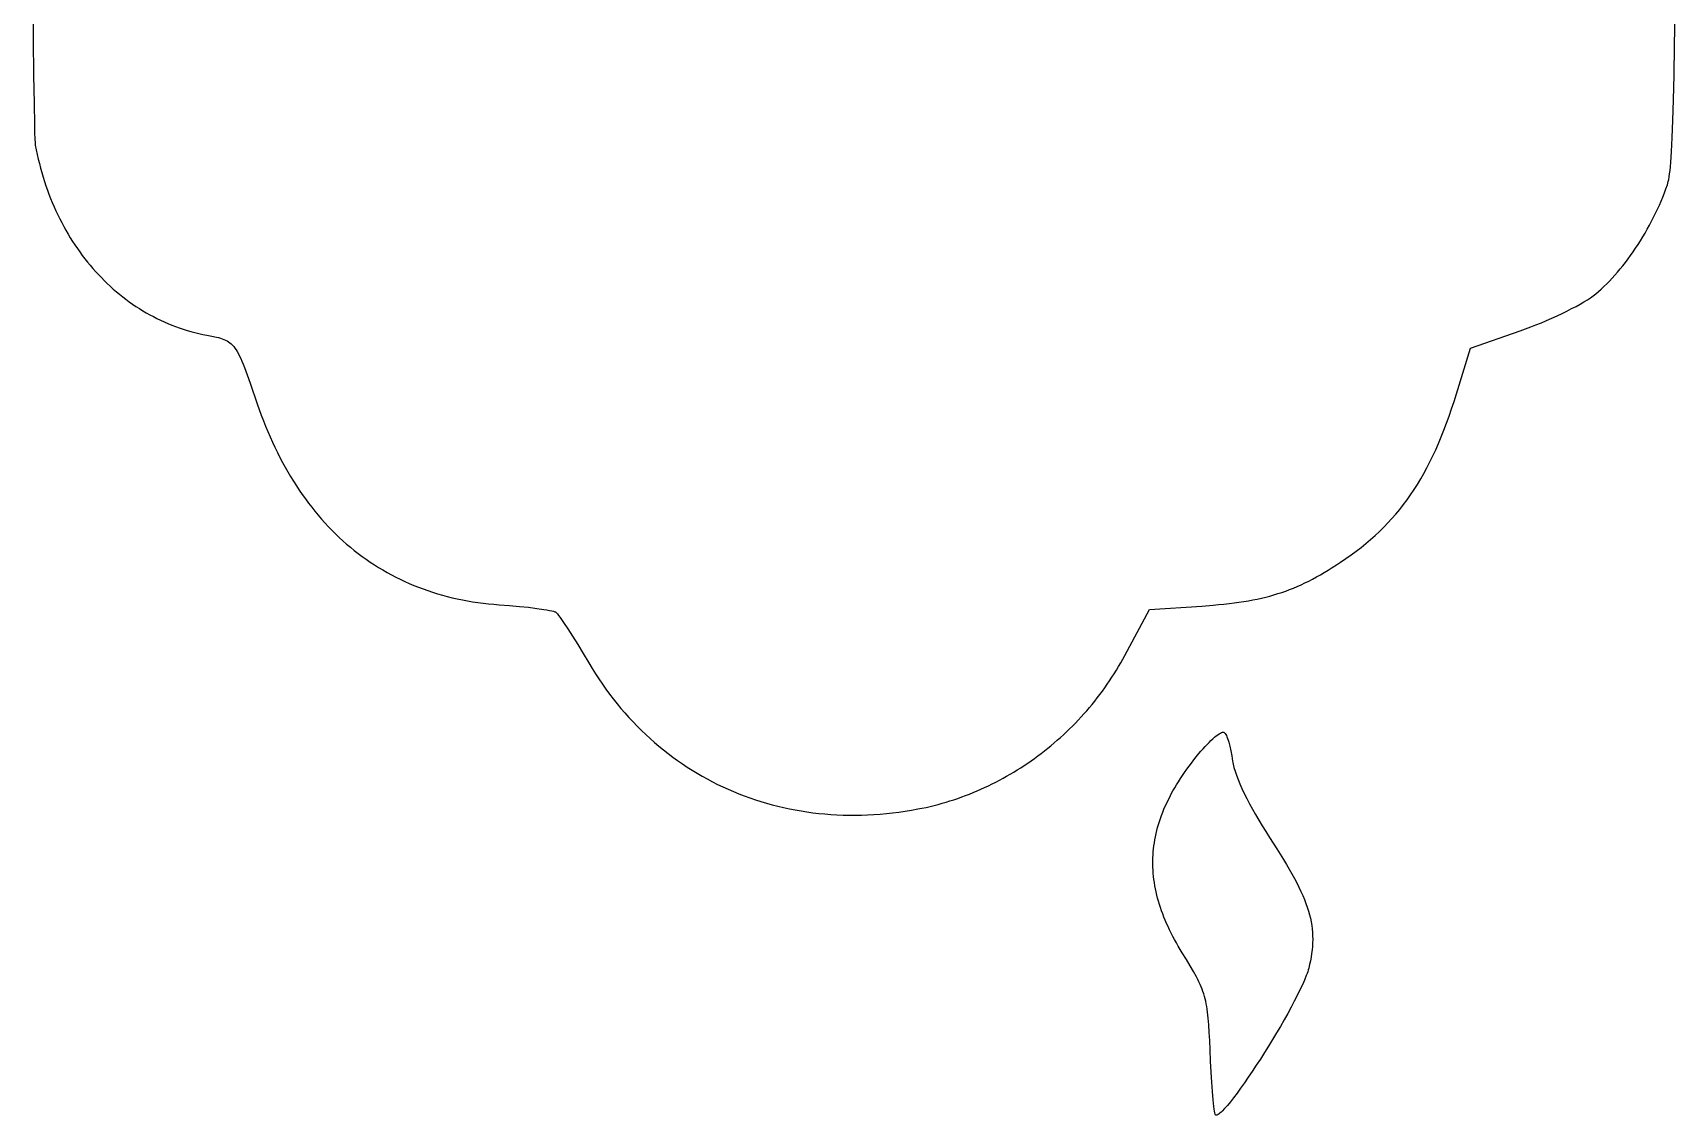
# Model space of a CAD drawing. Header units: millimetres. Extents: x 232 to 266, y 0 to 290.
# Drawn here: x 232.22 to 265.77, y 143.39 to 165.49 of the extents above; entities that cross this region are included whole.
import ezdxf

# ---------------------------------------------------------------- set-up
doc = ezdxf.new("R2010")
doc.units = ezdxf.units.MM
doc.layers.add('Line_Engraving', color=3, linetype='CONTINUOUS')

msp = doc.modelspace()

# ---------------------------------------------------------------- linework, layer by layer
at = {"layer": 'Line_Engraving'}
msp.add_lwpolyline([(232.22292, 166.20641), (232.230684, 165.349381), (232.238726, 164.627787), (232.247046, 164.046645), (232.255645, 163.610971), (232.260048, 163.449253), (232.264521, 163.325783), (232.269063, 163.241189), (232.273674, 163.196097), (232.292046, 163.101006), (232.311853, 163.0067), (232.333082, 162.913195), (232.355718, 162.820506), (232.379749, 162.728648), (232.405161, 162.637635), (232.431939, 162.547483), (232.460072, 162.458206), (232.489544, 162.36982), (232.520344, 162.282339), (232.552456, 162.195779), (232.585868, 162.110154), (232.620566, 162.025479), (232.656537, 161.941769), (232.693767, 161.85904), (232.732242, 161.777306), (232.77195, 161.696583), (232.812876, 161.616884), (232.855007, 161.538226), (232.898329, 161.460622), (232.942829, 161.384089), (232.988494, 161.308641), (233.035309, 161.234292), (233.083262, 161.161059), (233.132339, 161.088955), (233.182526, 161.017997), (233.23381, 160.948198), (233.286177, 160.879574), (233.339614, 160.812139), (233.394107, 160.74591), (233.449643, 160.6809), (233.506208, 160.617124), (233.563789, 160.554598), (233.622371, 160.493337), (233.681943, 160.433355), (233.742489, 160.374668), (233.803998, 160.31729), (233.866454, 160.261237), (233.929845, 160.206523), (233.994156, 160.153163), (234.059376, 160.101172), (234.125489, 160.050566), (234.192482, 160.001359), (234.260343, 159.953566), (234.329057, 159.907202), (234.398611, 159.862282), (234.468991, 159.818822), (234.540184, 159.776835), (234.612177, 159.736337), (234.684955, 159.697344), (234.758505, 159.659869), (234.832815, 159.623928), (234.907869, 159.589536), (234.983655, 159.556708), (235.060159, 159.525458), (235.137368, 159.495802), (235.215269, 159.467755), (235.293846, 159.441331), (235.373088, 159.416547), (235.452981, 159.393415), (235.53351, 159.371952), (235.614663, 159.352173), (235.696426, 159.334092), (235.778786, 159.317724), (235.882375, 159.297888), (235.973866, 159.278364), (236.015535, 159.268094), (236.05473, 159.257153), (236.091636, 159.245289), (236.126437, 159.232253), (236.159315, 159.217795), (236.190456, 159.201665), (236.220043, 159.183612), (236.24826, 159.163387), (236.27529, 159.14074), (236.301317, 159.11542), (236.326525, 159.087177), (236.351099, 159.055762), (236.375221, 159.020924), (236.399075, 158.982413), (236.422846, 158.93998), (236.446716, 158.893373), (236.470871, 158.842344), (236.495493, 158.786641), (236.520767, 158.726015), (236.546876, 158.660216), (236.602335, 158.512097), (236.663341, 158.340285), (236.807874, 157.917577), (236.848293, 157.801004), (236.889998, 157.685998), (236.932984, 157.572565), (236.977243, 157.46071), (237.022772, 157.350436), (237.069563, 157.241749), (237.117612, 157.134654), (237.166912, 157.029155), (237.217458, 156.925258), (237.269244, 156.822966), (237.322264, 156.722285), (237.376513, 156.623219), (237.431984, 156.525773), (237.488673, 156.429952), (237.546574, 156.33576), (237.60568, 156.243203), (237.665986, 156.152285), (237.727486, 156.063011), (237.790175, 155.975386), (237.854047, 155.889413), (237.919096, 155.805099), (237.985316, 155.722448), (238.052703, 155.641464), (238.121249, 155.562153), (238.190949, 155.484519), (238.261797, 155.408566), (238.333789, 155.334301), (238.406918, 155.261726), (238.481178, 155.190848), (238.556563, 155.12167), (238.633069, 155.054199), (238.710688, 154.988437), (238.789417, 154.924391), (238.869248, 154.862064), (238.950176, 154.801462), (239.032195, 154.74259), (239.1153, 154.685451), (239.199484, 154.630052), (239.284743, 154.576396), (239.371071, 154.524488), (239.458461, 154.474334), (239.546907, 154.425937), (239.636406, 154.379303), (239.726949, 154.334437), (239.818533, 154.291342), (239.911151, 154.250025), (240.004797, 154.210489), (240.099466, 154.172739), (240.195151, 154.136781), (240.291848, 154.102618), (240.38955, 154.070256), (240.488252, 154.039699), (240.587949, 154.010953), (240.688633, 153.984021), (240.7903, 153.958909), (240.892944, 153.935622), (240.996559, 153.914164), (241.10114, 153.894539), (241.20668, 153.876753), (241.313175, 153.860811), (241.420617, 153.846716), (241.529002, 153.834475), (241.638324, 153.824091), (241.748577, 153.81557), (241.959759, 153.799587), (242.161359, 153.781447), (242.348637, 153.761777), (242.516853, 153.741205), (242.661267, 153.72036), (242.723067, 153.710031), (242.777138, 153.69987), (242.822889, 153.689954), (242.859726, 153.680362), (242.887058, 153.671172), (242.896974, 153.666753), (242.904291, 153.662464), (242.919045, 153.649167), (242.9391, 153.626518), (242.964109, 153.59505), (242.993725, 153.555293), (243.065389, 153.453043), (243.151312, 153.324021), (243.248713, 153.17248), (243.354813, 153.002675), (243.466833, 152.818858), (243.581993, 152.625284), (243.64826, 152.514882), (243.7162, 152.406311), (243.785792, 152.299578), (243.857016, 152.194694), (243.929849, 152.091668), (244.004269, 151.990509), (244.080257, 151.891228), (244.15779, 151.793833), (244.236846, 151.698334), (244.317405, 151.60474), (244.399444, 151.513062), (244.482942, 151.423309), (244.567879, 151.335489), (244.654232, 151.249613), (244.74198, 151.165691), (244.831101, 151.083731), (244.921574, 151.003743), (245.013378, 150.925737), (245.106491, 150.849722), (245.200892, 150.775708), (245.296559, 150.703705), (245.39347, 150.63372), (245.491605, 150.565766), (245.590942, 150.49985), (245.691459, 150.435982), (245.793135, 150.374172), (245.895949, 150.31443), (245.999879, 150.256764), (246.104903, 150.201185), (246.211, 150.147702), (246.318149, 150.096324), (246.426329, 150.047061), (246.535517, 149.999922), (246.645692, 149.954918), (246.756833, 149.912056), (246.868919, 149.871348), (246.981927, 149.832802), (247.095837, 149.796429), (247.210627, 149.762237), (247.326276, 149.730235), (247.442762, 149.700435), (247.560063, 149.672844), (247.678159, 149.647473), (247.797027, 149.624331), (247.916647, 149.603428), (248.036997, 149.584773), (248.158055, 149.568375), (248.279799, 149.554245), (248.40221, 149.542391), (248.525264, 149.532824), (248.648941, 149.525552), (248.773219, 149.520585), (248.898077, 149.517933), (249.023493, 149.517606), (249.149446, 149.519612), (249.275914, 149.523961), (249.402876, 149.530663), (249.53031, 149.539727), (249.658196, 149.551164), (249.786511, 149.564981), (249.915233, 149.58119), (250.044343, 149.599798), (250.173817, 149.620817), (250.303635, 149.644255), (250.303635, 149.644255), (250.38654, 149.660615), (250.469153, 149.678191), (250.551463, 149.696975), (250.633458, 149.716957), (250.715126, 149.73813), (250.796456, 149.760484), (250.877436, 149.784011), (250.958053, 149.808701), (251.038296, 149.834547), (251.118154, 149.861539), (251.197615, 149.889669), (251.276666, 149.918928), (251.355296, 149.949307), (251.433493, 149.980798), (251.511246, 150.013391), (251.588543, 150.047078), (251.665372, 150.081851), (251.74172, 150.1177), (251.817577, 150.154617), (251.892931, 150.192593), (251.967769, 150.23162), (252.042081, 150.271687), (252.115853, 150.312788), (252.189075, 150.354913), (252.261735, 150.398054), (252.333821, 150.442201), (252.40532, 150.487346), (252.476222, 150.53348), (252.546515, 150.580594), (252.616186, 150.628681), (252.685225, 150.67773), (252.753619, 150.727734), (252.821356, 150.778683), (252.888425, 150.830568), (252.954813, 150.883382), (253.02051, 150.937116), (253.085503, 150.991759), (253.149781, 151.047305), (253.213331, 151.103744), (253.276143, 151.161067), (253.338203, 151.219265), (253.399501, 151.278331), (253.460025, 151.338255), (253.519763, 151.399028), (253.578702, 151.460641), (253.636833, 151.523087), (253.694141, 151.586356), (253.750616, 151.65044), (253.806247, 151.715329), (253.86102, 151.781015), (253.914925, 151.84749), (253.96795, 151.914744), (254.020083, 151.982768), (254.071311, 152.051555), (254.121624, 152.121095), (254.171009, 152.19138), (254.219456, 152.262401), (254.266951, 152.334149), (254.313483, 152.406615), (254.359041, 152.479791), (254.403612, 152.553667), (254.447186, 152.628236), (254.489749, 152.703489), (254.531291, 152.779416), (255.034136, 153.714119), (256.099963, 153.788153), (256.334666, 153.806304), (256.446571, 153.816453), (256.55508, 153.827394), (256.660375, 153.839181), (256.762631, 153.851872), (256.862028, 153.865523), (256.958743, 153.880189), (257.052955, 153.895927), (257.144843, 153.912793), (257.234583, 153.930843), (257.322355, 153.950133), (257.408336, 153.97072), (257.492705, 153.992659), (257.57564, 154.016007), (257.65732, 154.04082), (257.737921, 154.067155), (257.817623, 154.095066), (257.896604, 154.124611), (257.975041, 154.155845), (258.053113, 154.188825), (258.130999, 154.223608), (258.208876, 154.260248), (258.286923, 154.298802), (258.365317, 154.339327), (258.444238, 154.381878), (258.523862, 154.426512), (258.604369, 154.473285), (258.685936, 154.522253), (258.768742, 154.573472), (258.852965, 154.626999), (258.938783, 154.682889), (259.047671, 154.75618), (259.153658, 154.830733), (259.256808, 154.906643), (259.357186, 154.984003), (259.454858, 155.062908), (259.549887, 155.143451), (259.642338, 155.225726), (259.732277, 155.309828), (259.819767, 155.39585), (259.904874, 155.483887), (259.987661, 155.574032), (260.068195, 155.666379), (260.146539, 155.761023), (260.222758, 155.858057), (260.296918, 155.957576), (260.369082, 156.059672), (260.439315, 156.164442), (260.507682, 156.271977), (260.574248, 156.382373), (260.639077, 156.495723), (260.702235, 156.612122), (260.763785, 156.731662), (260.823793, 156.854439), (260.882323, 156.980547), (260.93944, 157.110079), (260.995208, 157.243128), (261.049693, 157.379791), (261.102959, 157.520159), (261.15507, 157.664328), (261.206092, 157.812391), (261.256089, 157.964443), (261.305125, 158.120576), (261.592126, 159.055279), (262.607082, 159.408091), (262.712926, 159.445901), (262.820618, 159.486325), (262.929395, 159.528996), (263.038495, 159.573549), (263.147154, 159.619618), (263.25461, 159.666836), (263.360099, 159.714838), (263.462859, 159.763259), (263.562126, 159.811731), (263.657139, 159.859889), (263.747133, 159.907367), (263.831346, 159.953799), (263.909014, 159.99882), (263.979376, 160.042062), (264.041668, 160.083161), (264.095127, 160.121751), (264.150755, 160.165513), (264.206517, 160.212013), (264.262348, 160.261149), (264.318182, 160.312825), (264.373951, 160.366939), (264.429589, 160.423393), (264.48503, 160.482088), (264.540207, 160.542924), (264.595054, 160.605802), (264.649505, 160.670624), (264.703492, 160.737289), (264.75695, 160.805699), (264.809812, 160.875754), (264.862012, 160.947356), (264.913482, 161.020404), (264.964158, 161.0948), (265.013971, 161.170444), (265.062857, 161.247238), (265.110748, 161.325082), (265.157577, 161.403876), (265.203279, 161.483522), (265.247787, 161.563921), (265.291035, 161.644972), (265.332956, 161.726578), (265.373483, 161.808638), (265.41255, 161.891054), (265.450091, 161.973726), (265.48604, 162.056555), (265.520329, 162.139442), (265.552893, 162.222287), (265.583664, 162.304992), (265.612577, 162.387457), (265.622486, 162.419361), (265.63211, 162.456579), (265.641453, 162.500159), (265.65052, 162.55115), (265.659316, 162.610599), (265.667846, 162.679554), (265.676115, 162.759064), (265.684127, 162.850177), (265.691887, 162.953941), (265.699401, 163.071403), (265.706672, 163.203613), (265.713706, 163.351617), (265.727082, 163.699202), (265.739567, 164.122544), (265.751199, 164.630027), (265.762017, 165.230036), (265.772059, 165.930955)], dxfattribs=at)
msp.add_lwpolyline([(256.372323, 143.41433), (256.366021, 143.438422), (256.359473, 143.473393), (256.352729, 143.518569), (256.345843, 143.573276), (256.331851, 143.70859), (256.31791, 143.873946), (256.304437, 144.063956), (256.291847, 144.273233), (256.280556, 144.496387), (256.270978, 144.728031), (256.263603, 144.915459), (256.25554, 145.083734), (256.246134, 145.23514), (256.234731, 145.371964), (256.228077, 145.435621), (256.220677, 145.49649), (256.212451, 145.554857), (256.203316, 145.611006), (256.193191, 145.665223), (256.181995, 145.717795), (256.169644, 145.769007), (256.156058, 145.819145), (256.141154, 145.868494), (256.124851, 145.91734), (256.107067, 145.965969), (256.08772, 146.014667), (256.066728, 146.063719), (256.04401, 146.11341), (256.019483, 146.164028), (255.993066, 146.215857), (255.934234, 146.324291), (255.866859, 146.441), (255.790287, 146.568269), (255.703863, 146.708382), (255.662472, 146.776001), (255.62255, 146.843335), (255.584098, 146.910393), (255.547116, 146.977181), (255.511605, 147.043707), (255.477566, 147.109979), (255.444999, 147.176005), (255.413904, 147.241791), (255.384284, 147.307345), (255.356137, 147.372675), (255.329464, 147.437788), (255.304268, 147.502692), (255.280547, 147.567394), (255.258302, 147.631903), (255.237535, 147.696224), (255.218246, 147.760366), (255.200435, 147.824336), (255.184103, 147.888142), (255.16925, 147.951792), (255.155878, 148.015292), (255.143987, 148.078651), (255.133578, 148.141875), (255.124651, 148.204973), (255.117206, 148.267951), (255.111245, 148.330818), (255.106768, 148.393581), (255.103776, 148.456247), (255.102269, 148.518824), (255.102248, 148.58132), (255.103713, 148.643741), (255.106666, 148.706095), (255.111106, 148.768391), (255.117035, 148.830635), (255.124453, 148.892834), (255.13336, 148.954998), (255.143758, 149.017132), (255.155647, 149.079244), (255.169027, 149.141343), (255.1839, 149.203435), (255.200265, 149.265528), (255.218124, 149.327629), (255.237477, 149.389746), (255.258324, 149.451887), (255.280667, 149.514059), (255.304505, 149.576269), (255.32984, 149.638525), (255.356673, 149.700835), (255.385003, 149.763205), (255.414831, 149.825644), (255.446159, 149.88816), (255.478986, 149.950758), (255.513314, 150.013448), (255.549142, 150.076236), (255.586472, 150.13913), (255.625304, 150.202138), (255.665639, 150.265267), (255.707478, 150.328525), (255.75082, 150.391918), (255.795667, 150.455455), (255.842019, 150.519143), (255.889878, 150.58299), (255.939243, 150.647003), (255.990114, 150.711189), (256.042494, 150.775557), (256.084843, 150.825938), (256.127071, 150.874248), (256.168913, 150.920263), (256.210106, 150.963763), (256.250386, 151.004525), (256.289489, 151.042326), (256.32715, 151.076946), (256.363105, 151.108161), (256.39709, 151.13575), (256.428841, 151.159491), (256.458094, 151.179161), (256.484585, 151.19454), (256.50805, 151.205403), (256.528224, 151.21153), (256.536995, 151.212748), (256.544844, 151.212699), (256.551739, 151.211354), (256.557645, 151.208687), (256.568682, 151.19938), (256.580123, 151.185017), (256.591877, 151.165897), (256.603856, 151.142323), (256.61597, 151.114595), (256.628129, 151.083014), (256.640243, 151.047881), (256.652224, 151.009498), (256.675424, 150.924183), (256.697012, 150.829478), (256.716272, 150.727791), (256.732487, 150.621531), (256.73722, 150.590856), (256.743403, 150.558529), (256.760018, 150.489116), (256.782144, 150.413686), (256.809589, 150.332632), (256.842163, 150.246348), (256.879676, 150.155227), (256.921939, 150.059664), (256.96876, 149.960051), (257.01995, 149.856783), (257.075319, 149.750253), (257.134676, 149.640854), (257.197831, 149.52898), (257.264594, 149.415026), (257.334775, 149.299383), (257.408184, 149.182447), (257.48463, 149.064611), (257.561838, 148.946606), (257.635129, 148.832666), (257.704558, 148.722607), (257.77018, 148.616246), (257.832051, 148.513399), (257.890225, 148.413881), (257.944758, 148.31751), (257.995704, 148.224101), (258.043119, 148.13347), (258.087058, 148.045434), (258.127577, 147.959809), (258.164729, 147.876411), (258.198571, 147.795057), (258.229158, 147.715562), (258.256544, 147.637743), (258.280784, 147.561416), (258.301935, 147.486397), (258.32005, 147.412502), (258.335186, 147.339548), (258.347397, 147.267351), (258.356738, 147.195727), (258.363265, 147.124492), (258.367032, 147.053463), (258.368095, 146.982455), (258.366509, 146.911285), (258.362329, 146.839769), (258.35561, 146.767723), (258.346408, 146.694964), (258.334776, 146.621308), (258.320771, 146.546571), (258.304448, 146.470568), (258.285862, 146.393117), (258.276606, 146.359243), (258.265264, 146.32274), (258.251906, 146.283715), (258.236599, 146.242276), (258.200421, 146.152588), (258.157283, 146.054537), (258.107738, 145.948986), (258.052342, 145.836797), (257.991648, 145.718832), (257.926209, 145.595953), (257.856579, 145.469023), (257.783313, 145.338903), (257.706964, 145.206456), (257.628086, 145.072544), (257.547232, 144.938029), (257.464957, 144.803773), (257.381815, 144.670638), (257.298359, 144.539487), (257.215143, 144.411182), (257.132721, 144.286584), (257.051647, 144.166556), (256.972474, 144.05196), (256.895757, 143.943658), (256.822049, 143.842513), (256.751904, 143.749386), (256.685876, 143.665139), (256.624519, 143.590636), (256.568386, 143.526737), (256.518032, 143.474306), (256.495195, 143.45266), (256.47401, 143.434203), (256.454547, 143.419045), (256.436875, 143.407293), (256.421062, 143.399053), (256.407179, 143.394435), (256.395295, 143.393546), (256.390123, 143.394533), (256.385477, 143.396493), (256.381366, 143.39944), (256.377797, 143.403385), (256.372323, 143.41433)], close=True, dxfattribs=at)

doc.saveas('drawing.dxf')
